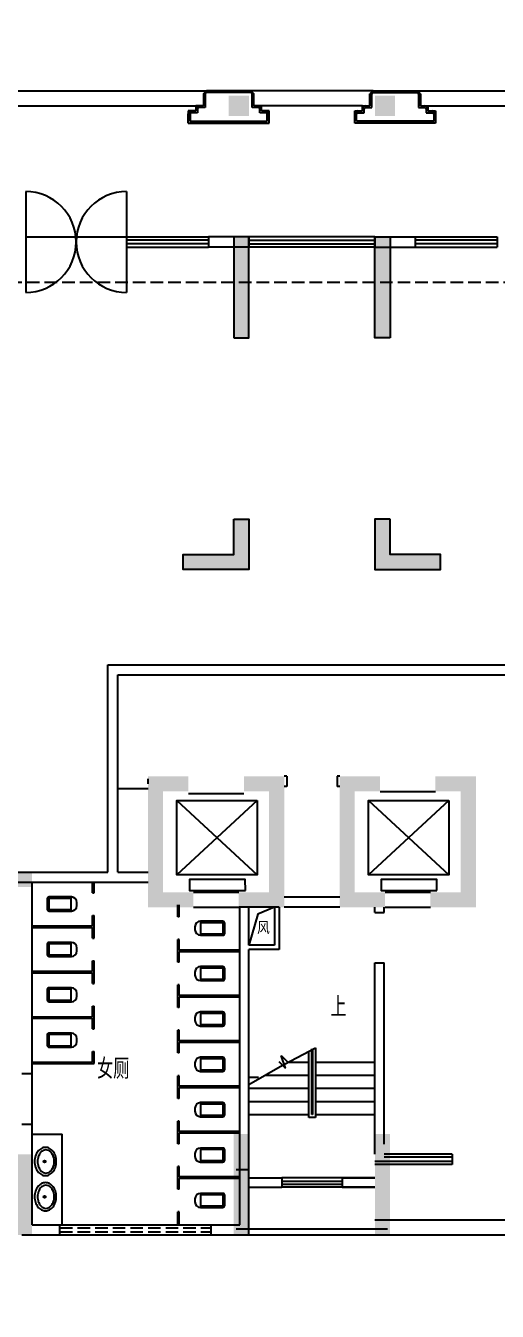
# Model space of a CAD drawing. Extents: x 2942 to 121742, y -69387 to 14613.
# Drawn here: x 34738 to 44088, y -54957 to -29451 of the extents above; entities that cross this region are included whole.
import ezdxf

# ---------------------------------------------------------------- set-up
doc = ezdxf.new("R2010")
doc.units = 0
doc.header["$LTSCALE"] = 1000
doc.header["$MEASUREMENT"] = 0
doc.linetypes.add('DASH', pattern=[0.35, 0.25, -0.1])
doc.layers.get('0').update_dxf_attribs({"linetype": 'CONTINUOUS'})
for name, color, linetype in [('COLUMN', 252, 'CONTINUOUS'), ('KT', 7, 'CONTINUOUS'), ('LVTRY', 7, 'CONTINUOUS'), ('STAIR', 7, 'CONTINUOUS'), ('WALL', 7, 'CONTINUOUS'), ('WINDOW', 7, 'CONTINUOUS'), ('文字', 7, 'CONTINUOUS'), ('柱', 252, 'CONTINUOUS'), ('空调位', 7, 'CONTINUOUS'), ('首层', 7, 'CONTINUOUS')]:
    doc.layers.add(name, color=color, linetype=linetype)
doc.styles.add('HZTXT', font='txt.shx', dxfattribs={"width": 0.5, "bigfont": 'hztxt.shx'})

# ---------------------------------------------------------------- blocks, each defined once
blk = doc.blocks.new('_FZH')
blk.add_solid([(-0.5, -0.5), (0.5, -0.5), (-0.5, 0.5), (0.5, 0.5)])
blk = doc.blocks.new('_LV3')
for points in [[(280, -265, 0.12431), (260, -186, 0.105707), (198, -113, 0.086941), (110, -67, 0.077137), (0, -50, 0.077137), (-110, -67, 0.086941), (-198, -113, 0.105707), (-260, -186, 0.12431), (-280, -265, 0.12431), (-260, -344, 0.105707), (-198, -417, 0.086941), (-110, -463, 0.077137), (0, -480, 0.077137), (110, -463, 0.086941), (198, -417, 0.105707), (260, -344, 0.12431)], [(230, -275, 0.12431), (216, -220, 0.105707), (168, -163, 0.086941), (95, -125, 0.077137), (0, -110, 0.077137), (-95, -125, 0.086941), (-168, -163, 0.105707), (-216, -220, 0.12431), (-230, -275, 0.12431), (-216, -330, 0.105707), (-168, -387, 0.086941), (-95, -425, 0.077137), (0, -440, 0.077137), (95, -425, 0.086941), (168, -387, 0.105707), (216, -330, 0.12431)]]:
    blk.add_lwpolyline(points, format="xyb", close=True)
blk.add_circle((0, -250), 20)
blk = doc.blocks.new('M_B0OPK')
for p, q in [((-0.5, 0.5), (0.5, 0.5)), ((0.5, 0.167), (-0.5, 0.167)), ((0.5, -0.167), (-0.5, -0.167)), ((-0.5, -0.5), (0.5, -0.5))]:
    blk.add_line(p, q)

msp = doc.modelspace()

# ---------------------------------------------------------------- hatches: boundary and pattern name
at = {"layer": '柱'}
h = msp.add_hatch(color=252, dxfattribs=at)
h.paths.add_polyline_path([(38863.3, -39242.3), (39163.3, -39242.3), (39163.3, -40242.3), (37863.3, -40242.3), (37863.3, -39942.3), (38863.3, -39942.3)])
h.paths.add_polyline_path([(23363.3, -33642.3), (22863.3, -33642.3), (22863.3, -36642.3), (23163.3, -36642.3), (23163.3, -33942.3), (23363.3, -33942.3)])
h.paths.add_polyline_path([(22863.3, -41242.3), (23163.3, -41242.3), (23163.3, -42742.3), (23363.3, -42742.3), (23363.3, -43042.3), (22863.3, -43042.3)])
h.paths.add_polyline_path([(29463.3, -46242.3), (29963.3, -46242.3), (29963.3, -48232.3), (29663.3, -48232.3), (29663.3, -46542.3), (29463.3, -46542.3)])
h.paths.add_polyline_path([(25463.3, -50942.3), (25763.3, -50942.3), (25763.3, -52642.3), (26113.3, -52642.3), (26113.3, -52942.3), (25463.3, -52942.3)])
h.paths.add_polyline_path([(25963.3, -47442.3), (25463.3, -47442.3), (25463.3, -49042.3), (25763.3, -49042.3), (25763.3, -47742.3), (25963.3, -47742.3)])
h.paths.add_polyline_path([(28663.3, -52642.3), (28663.3, -52942.3), (30063.3, -52942.3), (30063.3, -52642.3), (29463.3, -52642.3), (29463.3, -51942.3), (29163.3, -51942.3), (29163.3, -52642.3)])
h.paths.add_polyline_path([(34563.3, -51842.3), (34863.3, -51842.3), (34863.3, -53442.3), (34563.3, -53442.3)])
h.paths.add_polyline_path([(26563.3, -40492.3), (27263.3, -40492.3), (27263.3, -39792.3), (26563.3, -39792.3)])
h.paths.add_polyline_path([(26563.3, -43292.3), (27263.3, -43292.3), (27263.3, -42592.3), (26563.3, -42592.3)])
h.paths.add_polyline_path([(26263.3, -33642.3), (27063.3, -33642.3), (27063.3, -34942.3), (27063.3, -35142.3), (26763.3, -35142.3), (26763.3, -33942.3), (26263.3, -33942.3)])
h.paths.add_polyline_path([(34863.3, -46242.3), (34863.3, -46542.3), (32863.3, -46542.3), (32863.3, -46242.3)])
h.paths.add_polyline_path([(32363.3, -43292.3), (33063.3, -43292.3), (33063.3, -42592.3), (32363.3, -42592.3)])
h.paths.add_polyline_path([(32363.3, -40492.3), (33063.3, -40492.3), (33063.3, -39792.3), (32363.3, -39792.3)])
h.paths.add_polyline_path([(37963.3, -44642.3), (37963.3, -44342.3), (37163.3, -44342.3), (37163.3, -46942.3), (38063.3, -46942.3), (38063.3, -46642.3), (37463.3, -46642.3), (37463.3, -44642.3)])
h.paths.add_polyline_path([(37463.3, -44642.3), (37463.3, -46642.3)], flags=16)
h.paths.add_polyline_path([(32663.3, -36242.3), (32963.3, -36242.3), (32963.3, -33642.3), (32663.3, -33642.3)])
h.paths.add_polyline_path([(54563.3, -33642.3), (53763.3, -33642.3), (53763.3, -34942.3), (53763.3, -35142.3), (54063.3, -35142.3), (54063.3, -33942.3), (54563.3, -33942.3)])
h.paths.add_polyline_path([(54263.3, -40492.3), (53563.3, -40492.3), (53563.3, -39792.3), (54263.3, -39792.3)])
h.paths.add_polyline_path([(54263.3, -43292.3), (53563.3, -43292.3), (53563.3, -42592.3), (54263.3, -42592.3)])
h.paths.add_polyline_path([(51363.3, -46242.3), (50863.3, -46242.3), (50863.3, -48232.3), (51163.3, -48232.3), (51163.3, -46542.3), (51363.3, -46542.3)])
h.paths.add_polyline_path([(46263.3, -51842.3), (45963.3, -51842.3), (45963.3, -53442.3), (46263.3, -53442.3)])
h.paths.add_polyline_path([(41963.3, -51442.3), (41663.3, -51442.3), (41663.3, -53442.3), (41963.3, -53442.3)])
h.paths.add_polyline_path([(38863.3, -51442.3), (39163.3, -51442.3), (39163.3, -53442.3), (38863.3, -53442.3)])
h.paths.add_polyline_path([(52163.3, -52642.3), (52163.3, -52942.3), (50763.3, -52942.3), (50763.3, -52642.3), (51363.3, -52642.3), (51363.3, -51942.3), (51663.3, -51942.3), (51663.3, -52642.3)])
h.paths.add_polyline_path([(45963.3, -46242.3), (45963.3, -46542.3), (47963.3, -46542.3), (47963.3, -46242.3)])
h.paths.add_polyline_path([(41963.3, -39242.3), (41663.3, -39242.3), (41663.3, -40242.3), (42963.3, -40242.3), (42963.3, -39942.3), (41963.3, -39942.3)])
h.paths.add_polyline_path([(39063.3, -44642.3), (39063.3, -44342.3), (39863.3, -44342.3), (39863.3, -46942.3), (38963.3, -46942.3), (38963.3, -46642.3), (39563.3, -46642.3), (39563.3, -44642.3)])
h.paths.add_polyline_path([(41763.3, -44642.3), (41763.3, -44342.3), (40963.3, -44342.3), (40963.3, -46942.3), (41863.3, -46942.3), (41863.3, -46642.3), (41263.3, -46642.3), (41263.3, -44642.3)])
h.paths.add_polyline_path([(43363.3, -44642.3), (43363.3, -46642.3)], flags=16)
h.paths.add_polyline_path([(42863.3, -44642.3), (42863.3, -44342.3), (43663.3, -44342.3), (43663.3, -46942.3), (42763.3, -46942.3), (42763.3, -46642.3), (43363.3, -46642.3), (43363.3, -44642.3)])
h.paths.add_polyline_path([(38863.3, -35642.3), (39163.3, -35642.3), (39163.3, -33642.3), (38863.3, -33642.3)])
h.paths.add_polyline_path([(41963.3, -35642.3), (41663.3, -35642.3), (41663.3, -33642.3), (41963.3, -33642.3)])
h.paths.add_polyline_path([(48463.3, -43292.3), (47763.3, -43292.3), (47763.3, -42592.3), (48463.3, -42592.3)])
h.paths.add_polyline_path([(48463.3, -40492.3), (47763.3, -40492.3), (47763.3, -39792.3), (48463.3, -39792.3)])
h.paths.add_polyline_path([(48163.3, -36242.3), (47863.3, -36242.3), (47863.3, -33642.3), (48163.3, -33642.3)])
h.paths.add_polyline_path([(55363.3, -50942.3), (55063.3, -50942.3), (55063.3, -52642.3), (54713.3, -52642.3), (54713.3, -52942.3), (55363.3, -52942.3)])
h.paths.add_polyline_path([(54863.3, -47442.3), (55363.3, -47442.3), (55363.3, -49042.3), (55063.3, -49042.3), (55063.3, -47742.3), (54863.3, -47742.3)])
h.paths.add_polyline_path([(57463.3, -33642.3), (57963.3, -33642.3), (57963.3, -36642.3), (57663.3, -36642.3), (57663.3, -33942.3), (57463.3, -33942.3)])
h.paths.add_polyline_path([(57963.3, -41242.3), (57663.3, -41242.3), (57663.3, -42742.3), (57463.3, -42742.3), (57463.3, -43042.3), (57963.3, -43042.3)])
edge = h.paths.add_edge_path()
edge.add_line((20397.6, -33642.3), (58994.1, -33642.3))
edge = h.paths.add_edge_path()
edge.add_line((57963.3, -55747.2), (57963.3, -29451.3))

# ---------------------------------------------------------------- linework, layer by layer
for p, q in [((34738.3, -32742.5), (34738.3, -34742.5)), ((36738.3, -32742.5), (36738.3, -34742.5)), ((36738.3, -33642.3), (38363.3, -33642.3)), ((41663.3, -33642.3), (39163.3, -33642.3)), ((38363.3, -33709.1), (36738.3, -33709.1)), ((38363.3, -33775.9), (36738.3, -33775.9)), ((36738.3, -33842.7), (38363.3, -33842.7)), ((39163.3, -33709.1), (41663.3, -33709.1)), ((39163.3, -33775.9), (41663.3, -33775.9)), ((41663.3, -33842.7), (39163.3, -33842.7)), ((41013.3, -52312.3), (39813.3, -52312.3)), ((39813.3, -52372.3), (41013.3, -52372.3)), ((39813.3, -52432.3), (41013.3, -52432.3)), ((41013.3, -52492.3), (39813.3, -52492.3))]:
    msp.add_line(p, q)
at = {"color": 251}
for p, q in [((35163.3, -46777.5), (35163.3, -46977.1)), ((35193.3, -46777.5), (35193.3, -46977.1)), ((35643, -46737.5), (35203.3, -46737.5)), ((35633, -46767.5), (35203.3, -46767.5)), ((35633, -46737.5), (35633, -47017.1)), ((35753, -46907.1), (35753, -46847.5)), ((35203.3, -46987.1), (35633, -46987.1)), ((35203.3, -47017.1), (35643, -47017.1)), ((38093.7, -47327.5), (38093.7, -47387.1)), ((38643.3, -47217.5), (38203.7, -47217.5)), ((38213.7, -47497.1), (38213.7, -47217.5)), ((38643.3, -47247.5), (38213.7, -47247.5)), ((38653.3, -47457.1), (38653.3, -47257.5)), ((38683.3, -47457.1), (38683.3, -47257.5)), ((35163.3, -47677.5), (35163.3, -47877.1)), ((35193.3, -47677.5), (35193.3, -47877.1)), ((35643, -47637.5), (35203.3, -47637.5)), ((35633, -47667.5), (35203.3, -47667.5)), ((35633, -47637.5), (35633, -47917.1)), ((38203.7, -47497.1), (38643.3, -47497.1)), ((38213.7, -47467.1), (38643.3, -47467.1)), ((35203.3, -47887.1), (35633, -47887.1)), ((35203.3, -47917.1), (35643, -47917.1)), ((35753, -47807.1), (35753, -47747.5)), ((38643.3, -48117.5), (38203.7, -48117.5)), ((38213.7, -48397.1), (38213.7, -48117.5)), ((38643.3, -48147.5), (38213.7, -48147.5)), ((38653.3, -48357.1), (38653.3, -48157.5)), ((38683.3, -48357.1), (38683.3, -48157.5)), ((38093.7, -48227.5), (38093.7, -48287.1)), ((38203.7, -48397.1), (38643.3, -48397.1)), ((38213.7, -48367.1), (38643.3, -48367.1)), ((35163.3, -48577.5), (35163.3, -48777.1)), ((35193.3, -48577.5), (35193.3, -48777.1)), ((35643, -48537.5), (35203.3, -48537.5)), ((35633, -48567.5), (35203.3, -48567.5)), ((35633, -48537.5), (35633, -48817.1)), ((35753, -48707.1), (35753, -48647.5)), ((35203.3, -48787.1), (35633, -48787.1)), ((35203.3, -48817.1), (35643, -48817.1)), ((38093.7, -49127.5), (38093.7, -49187.1)), ((38643.3, -49017.5), (38203.7, -49017.5)), ((38213.7, -49297.1), (38213.7, -49017.5)), ((38643.3, -49047.5), (38213.7, -49047.5)), ((38653.3, -49257.1), (38653.3, -49057.5)), ((38683.3, -49257.1), (38683.3, -49057.5)), ((35163.3, -49477.5), (35163.3, -49677.1)), ((35193.3, -49477.5), (35193.3, -49677.1)), ((35643, -49437.5), (35203.3, -49437.5)), ((35633, -49467.5), (35203.3, -49467.5)), ((35633, -49437.5), (35633, -49717.1)), ((38203.7, -49297.1), (38643.3, -49297.1)), ((38213.7, -49267.1), (38643.3, -49267.1)), ((35203.3, -49687.1), (35633, -49687.1)), ((35203.3, -49717.1), (35643, -49717.1)), ((35753, -49607.1), (35753, -49547.5)), ((38643.3, -49917.5), (38203.7, -49917.5)), ((38213.7, -50197.1), (38213.7, -49917.5)), ((38643.3, -49947.5), (38213.7, -49947.5)), ((38653.3, -50157.1), (38653.3, -49957.5)), ((38683.3, -50157.1), (38683.3, -49957.5)), ((38093.7, -50027.5), (38093.7, -50087.1)), ((38203.7, -50197.1), (38643.3, -50197.1)), ((38213.7, -50167.1), (38643.3, -50167.1)), ((38093.7, -50927.5), (38093.7, -50987.1)), ((38643.3, -50817.5), (38203.7, -50817.5)), ((38213.7, -51097.1), (38213.7, -50817.5)), ((38643.3, -50847.5), (38213.7, -50847.5)), ((38653.3, -51057.1), (38653.3, -50857.5)), ((38683.3, -51057.1), (38683.3, -50857.5)), ((38203.7, -51097.1), (38643.3, -51097.1)), ((38213.7, -51067.1), (38643.3, -51067.1)), ((38643.3, -51717.5), (38203.7, -51717.5)), ((38213.7, -51997.1), (38213.7, -51717.5)), ((38643.3, -51747.5), (38213.7, -51747.5)), ((38653.3, -51957.1), (38653.3, -51757.5)), ((38683.3, -51957.1), (38683.3, -51757.5)), ((38093.7, -51827.5), (38093.7, -51887.1)), ((38203.7, -51997.1), (38643.3, -51997.1)), ((38213.7, -51967.1), (38643.3, -51967.1)), ((38093.7, -52727.5), (38093.7, -52787.1)), ((38643.3, -52617.5), (38203.7, -52617.5)), ((38213.7, -52897.1), (38213.7, -52617.5)), ((38643.3, -52647.5), (38213.7, -52647.5)), ((38653.3, -52857.1), (38653.3, -52657.5)), ((38683.3, -52857.1), (38683.3, -52657.5)), ((38203.7, -52897.1), (38643.3, -52897.1)), ((38213.7, -52867.1), (38643.3, -52867.1))]:
    msp.add_line(p, q, dxfattribs=at)
at = {"linetype": 'DASH'}
for p, q in [((35413.3, -53442.3), (35413.3, -53242.3)), ((35413.3, -53302.3), (38413.3, -53302.3)), ((38413.3, -53442.3), (38413.3, -53242.3)), ((35413.3, -53382.3), (38413.3, -53382.3))]:
    msp.add_line(p, q, dxfattribs=at)
for centre, start, end in [((34738.3, -33742.5), 270, 90), ((36738.3, -33742.5), 90, 270)]:
    msp.add_arc(centre, 1000, start, end)
at = {"color": 251}
for centre, radius, start, end in [((35203.3, -46777.5), 40, 90, 180), ((35203.3, -46777.5), 10, 90, 180), ((35643, -46847.5), 110, 0, 90), ((35643, -46907.1), 110, 270, 0), ((35203.3, -46977.1), 40, 180, 270), ((35203.3, -46977.1), 10, 180, 270), ((38203.7, -47327.5), 110, 90, 180), ((38203.7, -47387.1), 110, 180, 270), ((38643.3, -47257.5), 40, 0, 90), ((38643.3, -47257.5), 10, 0, 90), ((35203.3, -47677.5), 40, 90, 180), ((35203.3, -47677.5), 10, 90, 180), ((35643, -47747.5), 110, 0, 90), ((38643.3, -47457.1), 10, 270, 0), ((38643.3, -47457.1), 40, 270, 0), ((35203.3, -47877.1), 40, 180, 270), ((35203.3, -47877.1), 10, 180, 270), ((35643, -47807.1), 110, 270, 0), ((38203.7, -48227.5), 110, 90, 180), ((38643.3, -48157.5), 40, 0, 90), ((38643.3, -48157.5), 10, 0, 90), ((38203.7, -48287.1), 110, 180, 270), ((38643.3, -48357.1), 10, 270, 0), ((38643.3, -48357.1), 40, 270, 0), ((35203.3, -48577.5), 40, 90, 180), ((35203.3, -48577.5), 10, 90, 180), ((35643, -48647.5), 110, 0, 90), ((35643, -48707.1), 110, 270, 0), ((35203.3, -48777.1), 40, 180, 270), ((35203.3, -48777.1), 10, 180, 270), ((38203.7, -49127.5), 110, 90, 180), ((38203.7, -49187.1), 110, 180, 270), ((38643.3, -49057.5), 40, 0, 90), ((38643.3, -49057.5), 10, 0, 90), ((35203.3, -49477.5), 40, 90, 180), ((35203.3, -49477.5), 10, 90, 180), ((35643, -49547.5), 110, 0, 90), ((38643.3, -49257.1), 10, 270, 0), ((38643.3, -49257.1), 40, 270, 0), ((35203.3, -49677.1), 40, 180, 270), ((35203.3, -49677.1), 10, 180, 270), ((35643, -49607.1), 110, 270, 0), ((38203.7, -50027.5), 110, 90, 180), ((38643.3, -49957.5), 40, 0, 90), ((38643.3, -49957.5), 10, 0, 90), ((38203.7, -50087.1), 110, 180, 270), ((38643.3, -50157.1), 10, 270, 0), ((38643.3, -50157.1), 40, 270, 0), ((38203.7, -50927.5), 110, 90, 180), ((38203.7, -50987.1), 110, 180, 270), ((38643.3, -50857.5), 40, 0, 90), ((38643.3, -50857.5), 10, 0, 90), ((38643.3, -51057.1), 10, 270, 0), ((38643.3, -51057.1), 40, 270, 0), ((38203.7, -51827.5), 110, 90, 180), ((38643.3, -51757.5), 40, 0, 90), ((38643.3, -51757.5), 10, 0, 90), ((38203.7, -51887.1), 110, 180, 270), ((38643.3, -51957.1), 10, 270, 0), ((38643.3, -51957.1), 40, 270, 0), ((38203.7, -52727.5), 110, 90, 180), ((38203.7, -52787.1), 110, 180, 270), ((38643.3, -52657.5), 40, 0, 90), ((38643.3, -52657.5), 10, 0, 90), ((38643.3, -52857.1), 10, 270, 0), ((38643.3, -52857.1), 40, 270, 0)]:
    msp.add_arc(centre, radius, start, end, dxfattribs=at)
at = {"layer": 'KT', "linetype": 'DASH'}
msp.add_line((22863.3, -34542.3), (57963.3, -34542.3), dxfattribs=at)
at = {"layer": 'LVTRY'}
for p, q in [((36063.3, -46652.3), (36063.3, -46442.3)), ((36063.3, -46652.3), (36093.3, -46652.3)), ((36093.3, -46652.3), (36093.3, -46442.3)), ((37753.3, -47132.3), (37753.3, -46892.3)), ((37783.3, -47132.3), (37783.3, -46892.3)), ((36063.3, -47312.3), (36063.3, -47102.3)), ((36063.3, -47102.3), (36093.3, -47102.3)), ((36093.3, -47552.3), (36093.3, -47102.3)), ((37783.3, -47132.3), (37753.3, -47132.3)), ((34863.3, -47312.3), (36063.3, -47312.3)), ((34863.3, -47342.3), (36063.3, -47342.3)), ((36063.3, -47552.3), (36063.3, -47342.3)), ((36063.3, -47552.3), (36093.3, -47552.3)), ((37753.3, -48032.3), (37753.3, -47582.3)), ((37783.3, -47582.3), (37753.3, -47582.3)), ((37783.3, -47792.3), (37783.3, -47582.3)), ((38983.3, -47792.3), (37783.3, -47792.3)), ((38983.3, -47822.3), (37783.3, -47822.3)), ((37783.3, -48032.3), (37783.3, -47822.3)), ((36063.3, -48212.3), (36063.3, -48002.3)), ((36063.3, -48002.3), (36093.3, -48002.3)), ((36093.3, -48452.3), (36093.3, -48002.3)), ((37783.3, -48032.3), (37753.3, -48032.3)), ((34863.3, -48212.3), (36063.3, -48212.3)), ((34863.3, -48242.3), (36063.3, -48242.3)), ((36063.3, -48452.3), (36063.3, -48242.3)), ((36063.3, -48452.3), (36093.3, -48452.3)), ((37753.3, -48932.3), (37753.3, -48482.3)), ((37783.3, -48482.3), (37753.3, -48482.3)), ((37783.3, -48692.3), (37783.3, -48482.3)), ((38983.3, -48692.3), (37783.3, -48692.3)), ((36063.3, -49112.3), (36063.3, -48902.3)), ((36063.3, -48902.3), (36093.3, -48902.3)), ((36093.3, -49352.3), (36093.3, -48902.3)), ((37783.3, -48932.3), (37753.3, -48932.3)), ((38983.3, -48722.3), (37783.3, -48722.3)), ((37783.3, -48932.3), (37783.3, -48722.3)), ((34863.3, -49112.3), (36063.3, -49112.3)), ((34863.3, -49142.3), (36063.3, -49142.3)), ((36063.3, -49352.3), (36063.3, -49142.3)), ((36063.3, -49352.3), (36093.3, -49352.3)), ((37753.3, -49832.3), (37753.3, -49382.3)), ((37783.3, -49382.3), (37753.3, -49382.3)), ((37783.3, -49592.3), (37783.3, -49382.3)), ((38983.3, -49592.3), (37783.3, -49592.3)), ((38983.3, -49622.3), (37783.3, -49622.3)), ((37783.3, -49832.3), (37783.3, -49622.3)), ((36063.3, -50012.3), (36063.3, -49802.3)), ((36063.3, -49802.3), (36093.3, -49802.3)), ((36093.3, -50042.3), (36093.3, -49802.3)), ((37783.3, -49832.3), (37753.3, -49832.3)), ((34863.3, -50012.3), (36063.3, -50012.3)), ((34863.3, -50042.3), (36093.3, -50042.3)), ((37753.3, -50732.3), (37753.3, -50282.3)), ((37783.3, -50282.3), (37753.3, -50282.3)), ((37783.3, -50492.3), (37783.3, -50282.3)), ((38983.3, -50492.3), (37783.3, -50492.3)), ((37783.3, -50732.3), (37753.3, -50732.3)), ((38983.3, -50522.3), (37783.3, -50522.3)), ((37783.3, -50732.3), (37783.3, -50522.3)), ((37753.3, -51632.3), (37753.3, -51182.3)), ((37783.3, -51182.3), (37753.3, -51182.3)), ((37783.3, -51392.3), (37783.3, -51182.3)), ((34863.3, -51442.3), (35463.3, -51442.3)), ((35463.3, -53242.3), (35463.3, -51442.3)), ((38983.3, -51392.3), (37783.3, -51392.3)), ((38983.3, -51422.3), (37783.3, -51422.3)), ((37783.3, -51632.3), (37783.3, -51422.3)), ((37783.3, -51632.3), (37753.3, -51632.3)), ((37753.3, -52532.3), (37753.3, -52082.3)), ((37783.3, -52082.3), (37753.3, -52082.3)), ((37783.3, -52292.3), (37783.3, -52082.3)), ((37783.3, -52532.3), (37753.3, -52532.3)), ((38983.3, -52292.3), (37783.3, -52292.3)), ((38983.3, -52322.3), (37783.3, -52322.3)), ((37783.3, -52532.3), (37783.3, -52322.3)), ((37753.3, -53242.3), (37753.3, -52982.3)), ((37783.3, -52982.3), (37753.3, -52982.3)), ((37783.3, -53242.3), (37783.3, -52982.3))]:
    msp.add_line(p, q, dxfattribs=at)
at = {"layer": 'STAIR'}
for p, q in [((33313.3, -30742.3), (38322.3, -30742.3)), ((41624.4, -30742.3), (39202.3, -30742.3)), ((42504.4, -30742.3), (47523.3, -30742.3)), ((33463.3, -31042.3), (38112.3, -31042.3)), ((41414.4, -31042.3), (39413.3, -31042.3)), ((42664.8, -31042.3), (47313.3, -31042.3)), ((34738.3, -33642.3), (36738.3, -33642.3)), ((39870.3, -50052.3), (40483.3, -49727.3)), ((40483.3, -49727.3), (40483.3, -51112.3)), ((39888.7, -50134.1), (39802, -49884)), ((39802, -49884), (39935.3, -50014.8)), ((40353.3, -51112.3), (40353.3, -49802.3)), ((40413.3, -51052.3), (40413.3, -49752.3)), ((40423.3, -49752.3), (40423.3, -51052.3)), ((34863.3, -51242.3), (34863.3, -50242.3)), ((39163.3, -50460.5), (39829.4, -50075.9)), ((39755.4, -50003.2), (39888.7, -50134.1)), ((39939.6, -50012.3), (40353.3, -50012.3)), ((40483.3, -50012.3), (41663.3, -50012.3)), ((39163.3, -50312.3), (39350.6, -50312.3)), ((39489.3, -50272.3), (40353.3, -50272.3)), ((40483.3, -50272.3), (41663.3, -50272.3)), ((39163.3, -50532.3), (40353.3, -50532.3)), ((40483.3, -50532.3), (41663.3, -50532.3)), ((39163.3, -50792.3), (40353.3, -50792.3)), ((40483.3, -50792.3), (41663.3, -50792.3)), ((39163.3, -51052.3), (40353.3, -51052.3)), ((40483.3, -51112.3), (40353.3, -51112.3)), ((40423.3, -51052.3), (40413.3, -51052.3)), ((40483.3, -51052.3), (41663.3, -51052.3))]:
    msp.add_line(p, q, dxfattribs=at)
at = {"layer": 'WALL'}
for p, q in [((38262.3, -30802.3), (38322.3, -30742.3)), ((38262.3, -30802.3), (38262.3, -31042.3)), ((38297.3, -30801.6), (38297.3, -31077.3)), ((39202.3, -30742.3), (38322.3, -30742.3)), ((39202.3, -30777.3), (38322.3, -30777.3)), ((39202.3, -30742.3), (39262.3, -30802.3)), ((39227.3, -31077.3), (39227.3, -30802.3)), ((39262.3, -31042.3), (39262.3, -30802.3)), ((41624.4, -30742.3), (41564.4, -30802.3)), ((41564.4, -31042.3), (41564.4, -30802.3)), ((41599.4, -31077.3), (41599.4, -30802.3)), ((41624.4, -30742.3), (42504.4, -30742.3)), ((41624.4, -30777.3), (42504.4, -30777.3)), ((42564.4, -30802.3), (42504.4, -30742.3)), ((42529.4, -30801.6), (42529.4, -31077.3)), ((42564.4, -30802.3), (42564.4, -31042.3)), ((38112.3, -31042.3), (38129.8, -31059.9)), ((38262.3, -31042.3), (38112.3, -31042.3)), ((38112.3, -31042.3), (38112.3, -31142.3)), ((38147.3, -31102.3), (38147.3, -31177.3)), ((38297.3, -31077.3), (38172.3, -31077.3)), ((39352.3, -31077.3), (39227.3, -31077.3)), ((39412.3, -31042.3), (39262.3, -31042.3)), ((39377.3, -31177.3), (39377.3, -31102.3)), ((39412.3, -31042.3), (39394.7, -31059.9)), ((39412.3, -31142.3), (39412.3, -31042.3)), ((41414.4, -31042.3), (41432, -31059.9)), ((41414.4, -31142.3), (41414.4, -31042.3)), ((41414.4, -31042.3), (41564.4, -31042.3)), ((41449.4, -31177.3), (41449.4, -31102.3)), ((41474.4, -31077.3), (41599.4, -31077.3)), ((42529.4, -31077.3), (42654.4, -31077.3)), ((42564.4, -31042.3), (42714.4, -31042.3)), ((42679.4, -31102.3), (42679.4, -31177.3)), ((42714.4, -31042.3), (42696.8, -31059.9)), ((42714.4, -31042.3), (42714.4, -31142.3)), ((37962.3, -31142.3), (37979.8, -31159.9)), ((38112.3, -31142.3), (37962.3, -31142.3)), ((37962.3, -31142.3), (37962.3, -31382.3)), ((37962.3, -31382.3), (37962.3, -31202.3)), ((37997.3, -31202.3), (37997.3, -31347.3)), ((37997.3, -31347.3), (39527.3, -31347.3)), ((38147.3, -31177.3), (38022.3, -31177.3)), ((39502.3, -31177.3), (39377.3, -31177.3)), ((39562.3, -31142.3), (39412.3, -31142.3)), ((39527.3, -31347.3), (39527.3, -31202.3)), ((39562.3, -31142.3), (39544.7, -31159.9)), ((39562.3, -31382.3), (39562.3, -31142.3)), ((41264.4, -31142.3), (41282, -31159.9)), ((41264.4, -31382.3), (41264.4, -31142.3)), ((41264.4, -31142.3), (41414.4, -31142.3)), ((41299.4, -31347.3), (41299.4, -31202.3)), ((42829.4, -31347.3), (41299.4, -31347.3)), ((41324.4, -31177.3), (41449.4, -31177.3)), ((42679.4, -31177.3), (42804.4, -31177.3)), ((42714.4, -31142.3), (42864.4, -31142.3)), ((42829.4, -31202.3), (42829.4, -31347.3)), ((42864.4, -31142.3), (42846.8, -31159.9)), ((42864.4, -31142.3), (42864.4, -31382.3)), ((42864.4, -31382.3), (42864.4, -31202.3)), ((37962.3, -31382.3), (39562.3, -31382.3)), ((42864.4, -31382.3), (41264.4, -31382.3)), ((36738.3, -33642.3), (36738.3, -33842.7)), ((36738.3, -33642.3), (36738.3, -33842.7)), ((39163.3, -33642.3), (38363.3, -33642.3)), ((38363.3, -33642.3), (38363.3, -33842.7)), ((39163.3, -33642.3), (39163.3, -33842.7)), ((41663.3, -33642.3), (42463.3, -33642.3)), ((41663.3, -33642.3), (41663.3, -33842.7)), ((42463.3, -33642.3), (42463.3, -33842.7)), ((44088.3, -33642.3), (44088.3, -33842.7)), ((44088.3, -33642.3), (44088.3, -33842.7)), ((39163.3, -33842.7), (38363.3, -33842.7)), ((41663.3, -33842.7), (42463.3, -33842.7)), ((36363.3, -42132.3), (46163.3, -42132.3)), ((36363.3, -46242.3), (36363.3, -42132.3)), ((36563.3, -42332.3), (45963.3, -42332.3)), ((36563.3, -44392.3), (36563.3, -42332.3)), ((39913.3, -44342.3), (39863.3, -44342.3)), ((39913.3, -44342.3), (39913.3, -44542.3)), ((40963.3, -44342.3), (40913.3, -44342.3)), ((40913.3, -44342.3), (40913.3, -44542.3)), ((36563.3, -44492.3), (36563.3, -44392.3)), ((36563.3, -46242.3), (36563.3, -44492.3)), ((37163.3, -44492.3), (37163.3, -44392.3)), ((39913.3, -44542.3), (39863.3, -44542.3)), ((40963.3, -44542.3), (40913.3, -44542.3)), ((25763.3, -46242.3), (36363.3, -46242.3)), ((36563.3, -46242.3), (37163.3, -46242.3)), ((33659.3, -46442.3), (37163.3, -46442.3)), ((34863.3, -50242.3), (34863.3, -46442.3)), ((34863.3, -46442.3), (37163.3, -46442.3)), ((38063.3, -46642.3), (38963.3, -46642.3)), ((38063.3, -46642.3), (38963.3, -46642.3)), ((41863.3, -46642.3), (42763.3, -46642.3)), ((40963.3, -46742.3), (39863.3, -46742.3)), ((38063.3, -46942.3), (38963.3, -46942.3)), ((38063.3, -46942.3), (38963.3, -46942.3)), ((39763.3, -46942.3), (38973.3, -46942.3)), ((39763.3, -46942.3), (38973.3, -46942.3)), ((39163.3, -46942.3), (38973.3, -46942.3)), ((39163.3, -46942.3), (38973.3, -46942.3)), ((38983.3, -53242.3), (38983.3, -46942.3)), ((38983.3, -53242.3), (38983.3, -46942.3)), ((39163.3, -47692.3), (39163.3, -46942.3)), ((39163.3, -47692.3), (39163.3, -46942.3)), ((39163.3, -47692.3), (39163.3, -46942.3)), ((39163.3, -47692.3), (39163.3, -46942.3)), ((39673.3, -46942.3), (39673.3, -47692.3)), ((39673.3, -46942.3), (39673.3, -47692.3)), ((39763.3, -46942.3), (39763.3, -47782.3)), ((39763.3, -46942.3), (39763.3, -47782.3)), ((40963.3, -46942.3), (39863.3, -46942.3)), ((41663.3, -47042.3), (41663.3, -46942.3)), ((41663.3, -47042.3), (41843.3, -47042.3)), ((41843.3, -47042.3), (41843.3, -46942.3)), ((41863.3, -46942.3), (42763.3, -46942.3)), ((39673.3, -47692.3), (39163.3, -47692.3)), ((39673.3, -47692.3), (39163.3, -47692.3)), ((39763.3, -47782.3), (39163.3, -47782.3)), ((39763.3, -47782.3), (39163.3, -47782.3)), ((39163.3, -52312.3), (39163.3, -47782.3)), ((39163.3, -53442.3), (39163.3, -47782.3)), ((41663.3, -51842.3), (41663.3, -48042.3)), ((41663.3, -48042.3), (41843.3, -48042.3)), ((41843.3, -51642.3), (41843.3, -48042.3)), ((34663.3, -50242.3), (34863.3, -50242.3)), ((34663.3, -51242.3), (34863.3, -51242.3)), ((34863.3, -53242.3), (34863.3, -51242.3)), ((39163.3, -52312.3), (39813.3, -52312.3)), ((39163.3, -52492.3), (39813.3, -52492.3)), ((39813.3, -52312.3), (39813.3, -52492.3)), ((41013.3, -52312.3), (41013.3, -52492.3)), ((41663.3, -52312.3), (41013.3, -52312.3)), ((41013.3, -52312.3), (41663.3, -52312.3)), ((41013.3, -52312.3), (41013.3, -52492.3)), ((41663.3, -52492.3), (41013.3, -52492.3)), ((41013.3, -52492.3), (41663.3, -52492.3)), ((41663.3, -52312.3), (41163.3, -52312.3)), ((41663.3, -52492.3), (41163.3, -52492.3)), ((34863.3, -53242.3), (38983.3, -53242.3)), ((34663.3, -53442.3), (39163.3, -53442.3))]:
    msp.add_line(p, q, dxfattribs=at)
for centre, radius, start, end in [((38322.3, -30802.3), 25, 90, 178.28208), ((39202.3, -30802.3), 25, 0, 90), ((41624.4, -30802.3), 25, 90, 180), ((42504.4, -30802.3), 25, 1.71792, 90), ((38172.3, -31102.3), 60, 90, 180), ((38172.3, -31102.3), 25, 90, 180), ((39352.3, -31102.3), 60, 360, 90), ((39352.3, -31102.3), 25, 360, 90), ((41474.4, -31102.3), 60, 90, 180), ((41474.4, -31102.3), 25, 90, 180), ((42654.4, -31102.3), 60, 0, 90), ((42654.4, -31102.3), 25, 0, 90), ((38022.3, -31202.3), 60, 90, 180), ((38022.3, -31202.3), 25, 90, 180), ((39502.3, -31202.3), 60, 360, 90), ((39502.3, -31202.3), 25, 0, 90), ((41324.4, -31202.3), 60, 90, 180), ((41324.4, -31202.3), 25, 90, 180), ((42804.4, -31202.3), 60, 0, 90), ((42804.4, -31202.3), 25, 0, 90)]:
    msp.add_arc(centre, radius, start, end, dxfattribs=at)
at = {"layer": 'WINDOW'}
for p, q in [((37163.3, -44592.3), (36563.3, -44592.3)), ((37732.2, -44823), (39325.8, -46300)), ((39325.8, -44823), (37732.2, -46300)), ((39325.8, -44823), (37732.2, -46300)), ((37732.2, -44823), (39325.8, -46300)), ((37963.3, -44682.3), (39063.3, -44682.3)), ((41532.2, -44823), (43125.8, -46300)), ((43125.8, -44823), (41532.2, -46300)), ((43125.8, -44823), (41532.2, -46300)), ((41532.2, -44823), (43125.8, -46300)), ((43194.3, -51982.3), (41663.3, -51982.3)), ((43194.3, -51842.3), (41843.3, -51842.3)), ((43194.3, -51902.3), (41843.3, -51902.3)), ((43194.3, -51842.3), (43194.3, -52042.3)), ((43194.3, -52042.3), (41663.3, -52042.3))]:
    msp.add_line(p, q, dxfattribs=at)
for points in [[(39325.8, -44823), (39325.8, -46300), (37732.2, -46300), (37732.2, -44823)], [(43125.8, -44823), (43125.8, -46300), (41532.2, -46300), (41532.2, -44823)], [(39093.1, -46607.3), (39088.1, -46390.7), (37984.7, -46390.7), (37984.7, -46607.3)], [(39093.1, -46607.3), (39088.1, -46390.7), (37984.7, -46390.7), (37984.7, -46607.3)], [(42893.1, -46607.3), (42888.1, -46390.7), (41784.7, -46390.7), (41784.7, -46607.3)]]:
    msp.add_lwpolyline(points, close=True, dxfattribs=at)
at = {"layer": '柱'}
for points in [[(38863.3, -35642.3), (39163.3, -35642.3), (39163.3, -33642.3), (38863.3, -33642.3)], [(41963.3, -35642.3), (41663.3, -35642.3), (41663.3, -33642.3), (41963.3, -33642.3)]]:
    msp.add_lwpolyline(points, close=True, dxfattribs=at)
at = {"layer": '柱', "flags": 128}
msp.add_lwpolyline([(38863.3, -39242.3), (39163.3, -39242.3), (39163.3, -40242.3), (37863.3, -40242.3), (37863.3, -39942.3), (38863.3, -39942.3), (38863.3, -39242.3)], dxfattribs=at)
at = {"layer": '柱', "color": 252, "flags": 128}
msp.add_lwpolyline([(41963.3, -39242.3), (41663.3, -39242.3), (41663.3, -40242.3), (42963.3, -40242.3), (42963.3, -39942.3), (41963.3, -39942.3), (41963.3, -39242.3)], dxfattribs=at)
at = {"layer": '空调位'}
msp.add_lwpolyline([(39673.3, -46942.3), (39338.6, -47078.7), (39163.3, -47692.3)], dxfattribs=at)
msp.add_lwpolyline([(39673.3, -46942.3), (39338.6, -47078.7), (39163.3, -47692.3)], dxfattribs=at)
at = {"layer": '首层'}
for p, q in [((41763.3, -44642.3), (42863.3, -44642.3)), ((38913.3, -52142.3), (39163.3, -52142.3)), ((38913.3, -52142.3), (39163.3, -52142.3)), ((41663.3, -53142.3), (45963.3, -53142.3)), ((38913.3, -53322.3), (41913.3, -53322.3)), ((38913.3, -53442.3), (45963.3, -53442.3))]:
    msp.add_line(p, q, dxfattribs=at)

# ---------------------------------------------------------------- block references
at = {"layer": 'COLUMN', "xscale": 399.9996, "yscale": 399.9996, "zscale": 399.9996}
for p in [(38963.3, -31042.3), (41863.3, -31042.3)]:
    msp.add_blockref('_FZH', p, dxfattribs=at)
at = {"layer": 'LVTRY', "xscale": 0.9999990000000001, "yscale": 0.9999990000000001, "zscale": 0.9999990000000001, "rotation": 90.00000000002574}
for p in [(34863.3, -51984.9), (34863.3, -52684.9)]:
    msp.add_blockref('_LV3', p, dxfattribs=at)
at = {"layer": 'WINDOW', "xscale": -1624.998375, "yscale": 200.4191175650826, "zscale": 1624.998375, "rotation": 180}
msp.add_blockref('M_B0OPK', (43275.8, -33742.5), dxfattribs=at)

# ---------------------------------------------------------------- texts
at = {"layer": '文字', "style": 'HZTXT', "width": 0.8}
for s, p in [('上    ', (40780.7, -49115.7)), ('女厕', (36153.4, -50345.8))]:
    msp.add_text(s, height=400, dxfattribs=at).set_placement(p)
at = {"layer": '空调位', "style": 'HZTXT'}
msp.add_text('风', height=250, dxfattribs=at).set_placement((39326.2, -47473.9))
msp.add_text('风', height=250, dxfattribs=at).set_placement((39326.2, -47473.9))

doc.saveas('drawing.dxf')
